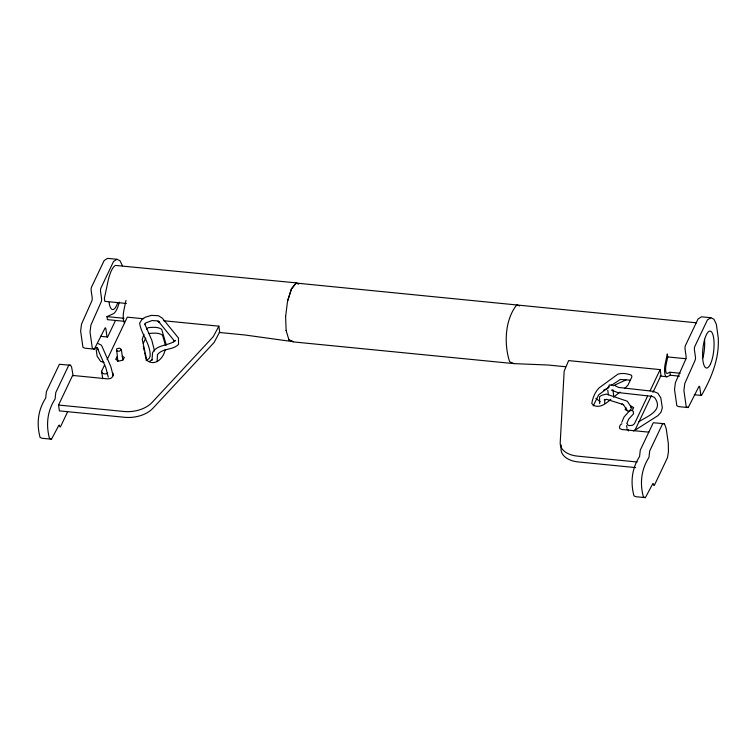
<?xml version="1.0" encoding="UTF-8"?>
<svg xmlns="http://www.w3.org/2000/svg" width="756" height="756" viewBox="0 0 756 756"><rect width="100%" height="100%" fill="white"/><g stroke="black" fill="none" stroke-linecap="round" stroke-linejoin="round"><path stroke-width="1.13" d="M151.984 360.177L152.57 352.636C157.267 344.075 168.796 346.21 175.543 340.398L173.606 341.873L173.549 339.926L158.099 320.941L159.705 322.51L156.955 320.818L151.975 320.563L145.539 323.01L144.557 324.626M157.106 361.425L157.465 354.725C162.323 347.987 172.916 350.425 178.539 344.367L178.463 338.008L162.266 318.087L158.429 315.734L151.351 315.375L145.634 317.104L142.251 318.909L139.624 323.209C141.353 334.653 150.68 344.056 150.151 356.199L149.017 358.665L146.324 360.338M561.245 445.038L561.047 448.563A24.693 14.997 -8.1 0 0 578.416 461.963L635.692 467.605M599.631 403.553L599.546 396.664L601.804 395.293L606.378 394.074L627.272 401.219L631.988 408.268M604.705 403.496L604.762 399.357M117.841 361.075L116.594 348.856L119.665 348.11L121.357 349.603L122.803 359.761M285.626 316.518L287.545 301.068L291.419 288.82L296.182 282.867L298.809 284.02M125.978 300.434L123.88 310.272A9.507 2.816 -84.4 0 0 124.57 322.982M679.436 376.148L670.345 375.25L667.066 376.743A9.507 2.816 -84.4 0 1 664.751 373.171A9.507 2.816 -84.4 0 1 665.223 363.759L667.312 353.921L667.746 356.945L666.027 365.025A6.19 1.833 -84.4 0 0 666.31 373.067L667.217 373.455L669.91 372.235L680.145 373.237M287.573 301.275L291.447 289.038L296.21 283.075L696.588 322.821M621.782 422.264L624.144 416.83L630.57 409.743L633.254 411.302L633.537 413.797L628.727 419.079L626.724 423.681M608.089 387.705L609.327 384.946L612.294 385.021M163.683 320.742L218.853 326.167L219.675 331.997L214.118 342.477L152.806 408.372A24.693 14.997 -8.1 0 1 124.825 417.312L59.374 410.877L58.543 405.046L72.604 375.43L107.815 378.898L110.603 378.454L112.408 376.979L113.409 374.872L112.88 373.001M67.615 411.812L60.622 426.526L60.026 427.045L59.346 425.108L58.826 425.382L51.502 439.198L42.109 438.272L40.087 437.459C36.458 423.87 37.885 410.13 45.691 398.081L46.409 391.617L59.384 364.288L70.573 365.261L71.631 367.199L73.143 375.912M115.413 320.62L107.872 336.496A2.466 0.728 -84.4 0 1 106.879 336.061L105.849 328.775A2.466 0.728 -84.4 0 0 105.065 328L94.32 349.121L84.937 348.195L82.943 347.316L80.627 331.071L81.516 324.126L91.93 300.708A2.466 0.728 -84.4 0 0 92.185 297.741L91.145 290.455A2.466 0.728 -84.4 0 1 91.58 287.006L104.148 260.546L107.56 258.354L116.944 259.28L119.996 260.735L122.453 265.781M102.75 378.775L101.616 371.262L104.63 364.902M107.154 359.591L127.301 317.161L143.734 318.777M143.971 334.322L142.241 339.359L146.56 359.232L148.11 361.33C156.549 365.876 163.721 357.371 165.224 349.593M143.328 343.252L145.785 338.074M218.853 326.167L213.286 336.647L151.975 402.551A24.693 14.997 -8.1 0 1 124.003 411.491L58.543 405.046M593.195 405.925L598.705 394.793L609.393 386.798M647.571 396.135L634.473 423.719L632.659 425.193L629.871 425.628L627.754 425.146L627.442 424.059M650.084 390.824L660.158 369.608L568.616 360.603L564.165 371.187L560.215 442.732A24.693 14.997 -8.1 0 0 577.584 456.133L637.195 462.001M651.417 395.596L635.295 429.54L633.481 431.014M652.929 392.411L660.99 375.439L660.158 369.608M625.959 407.72L625.099 409.525L628.085 411.245L632.375 410.262L633.679 407.56L630.693 405.84L631.024 408.174M688.215 407.569L698.95 386.448A2.466 0.728 -84.4 0 1 699.735 387.223L700.765 394.509A2.466 0.728 -84.4 0 0 701.757 394.944C711.679 377.31 719.57 358.098 718.2 337.469L716.338 324.23L713.881 319.183L710.838 317.728L701.445 316.802L698.034 318.994L685.475 345.454A2.466 0.728 -84.4 0 0 685.03 348.903L686.07 356.189A2.466 0.728 -84.4 0 1 685.815 359.157L675.401 382.574L674.522 389.52L676.828 405.764L678.822 406.643L688.215 407.569L686.212 406.69L683.906 390.446L684.794 383.5L695.199 360.073A2.466 0.728 -84.4 0 0 695.454 357.115L694.424 349.83A2.466 0.728 -84.4 0 1 694.858 346.38L707.427 319.92L710.838 317.728M645.388 497.646L652.712 483.831L653.231 483.556L653.912 485.503L654.516 484.983L667.491 457.663L668.446 451.795L668.304 443.328L666.234 428.765L664.458 423.719L653.269 422.746L640.294 450.075L639.576 456.529C631.77 468.578 630.343 482.319 633.972 495.908L636.004 496.72L645.388 497.646L643.365 496.834C639.737 483.245 641.164 469.504 648.96 457.456L649.688 451.001L662.662 423.672L664.458 423.719M629.2 411.273L630.57 409.743M121.357 349.603L119.335 351.285L116.386 350.822M146.428 329.144L148.242 327.669C152.561 327.253 158.023 326.658 161.68 329.304L166.292 345.105M610.857 399.262C606.293 403.345 600.255 408.363 593.743 405.481L591.787 403.543C592.628 398.034 595.114 391.693 599.3 387.724L617.832 374.201C622.197 372.727 627.357 373.681 631.562 375.241L631.874 376.923L627.934 385.21L624.588 388.461M613.607 397.098L620.005 392.062M621.904 423.71L620.449 424.777L619.447 426.894L619.759 428.576L621.895 429.502L648.894 432.158M107.702 372.906L106.426 373.833L104.063 373.87L101.928 372.944L101.616 371.262M611.245 385.447L620.279 379.465L630.249 380.145M116.944 259.28L113.542 261.472L100.973 287.932A2.466 0.728 -84.4 0 0 100.539 291.381L101.569 298.667A2.466 0.728 -84.4 0 1 101.313 301.625L90.909 325.052L90.021 331.997L92.326 348.242L94.32 349.121M638.574 421.895C647.363 416.159 664.344 410.555 654.469 397.401L651.889 396.342L617.529 392.487L611.311 390.058M634.312 430.655L657.966 415.62L661.018 412.209L662.313 407.843L660.82 397.873L657.871 393.224L653.26 391.325L618.635 387.441L614.902 385.626M149.433 361.472L152.353 359.62M603.628 390.181L607.89 388.225M613.21 385.777L625.996 379.899M124.456 321.319L107.409 319.637L106.983 316.622L113.239 313.778A22.85 6.766 -84.4 0 0 119.306 302.107M604.224 399.981L606.662 399.329L623.502 404.63L621.867 404.091L623.653 405.018L627.376 410.584M149.074 333.49C153.383 333.075 158.845 332.489 162.512 335.135L165.469 345.294M70.573 365.261L68.768 365.214L55.793 392.544L55.075 399.007C47.278 411.056 45.851 424.796 49.471 438.385L51.502 439.198M286.108 330.476L288.962 339.983L293.347 341.901L514.004 363.627L547.817 365.006L565.356 366.726M296.182 282.867L115.583 265.432A26.176 7.749 -84.4 0 0 108.004 281.308L104.385 298.308L104.81 301.332L126.403 303.458M667.746 356.945L685.928 358.731M106.983 316.622L124.031 318.295M219.249 332.46L244.972 334.993L293.319 341.693L288.934 339.765M660.045 376.053L667.066 376.743M100.435 336.297L107.475 336.987M694.32 394.745L701.37 395.435M103.959 362.493L100.624 361.377L97.118 356.18L95.965 347.949M519.495 305.953L516.868 304.8C504.828 319.665 503.902 343.989 509.62 361.699L514.004 363.627M296.21 283.075L297.968 283.85M98.167 343.593L101.106 345.001L101.947 346.201L110.83 366.613L113.154 375.675M626.752 429.125L628.264 429.89L628.586 430.977M122.274 356.265L124.286 357.399L123.02 360.102L118.739 361.113L115.725 359.412L116.982 356.7L117.652 361.368M595.841 398.242L600.217 401.748M97.741 349.007L98.299 349.801L96.948 347.287L105.831 367.69L108.25 377.131M626.544 425.628L627.083 428M143.309 346.295L144.264 350.708M144.746 352.92L146.428 360.64M669.91 372.235L670.345 375.25M612.88 389.605L613.787 396.456M607.767 390.153L608.391 394.812M154.564 351.011L151.805 340.238L144.821 324.069M285.598 316.31L286.137 330.693M117.652 302.816A18.522 5.481 -84.4 0 1 109.072 302.419M704.526 339.302A18.522 5.481 -84.4 0 1 702.834 358.042M710.404 364.137A18.522 5.481 -84.4 0 0 711.944 332.489A18.522 5.481 -84.4 0 0 702.645 352.069A18.522 5.481 -84.4 0 0 710.404 364.137"/></g></svg>
